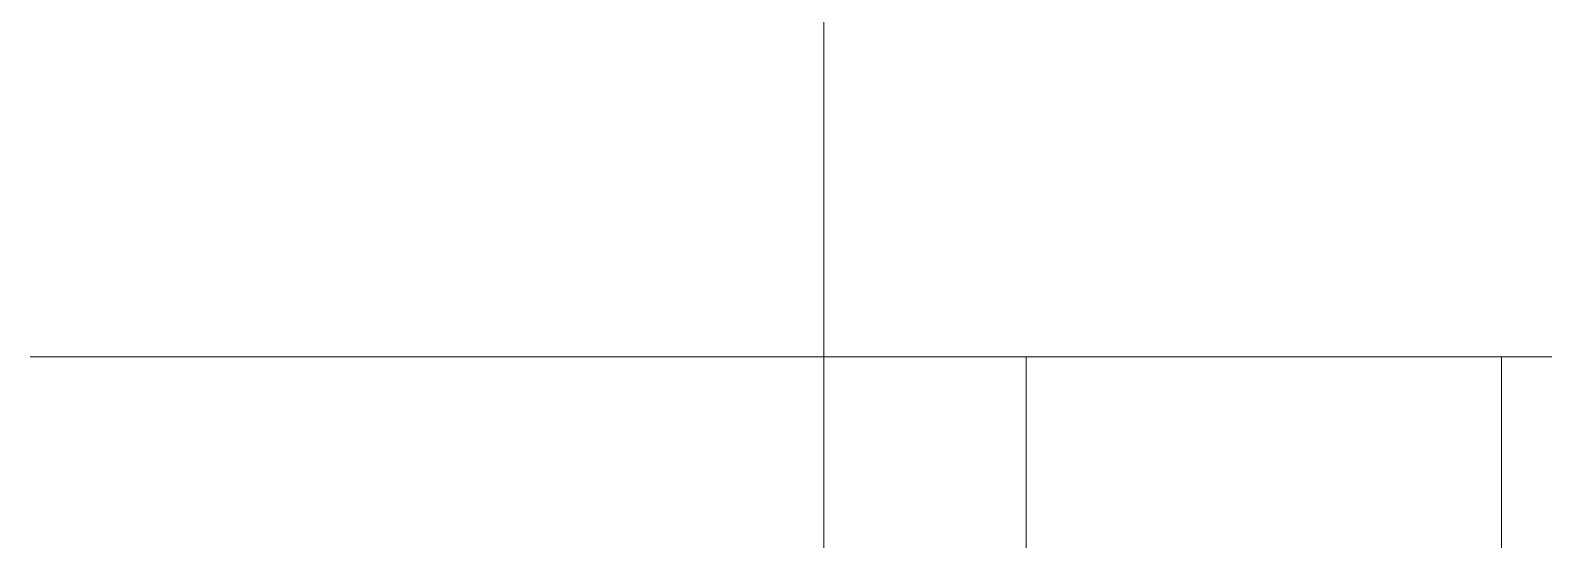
# Model space of a CAD drawing. Header units: millimetres. Extents: x -8624 to 200664, y -8553 to 29000.
# Drawn here: x 147636 to 150629, y 1697 to 2704 of the extents above; entities that cross this region are included whole.
import ezdxf

# ---------------------------------------------------------------- set-up
doc = ezdxf.new("R2010")
doc.units = ezdxf.units.MM
doc.linetypes.add('Осевая', pattern=[15875, 3175, -2381.25, 7937.5, -2381.25])
doc.layers.add('Марки для знаков', color=7, linetype='Continuous', lineweight=9)
doc.layers.add('Оси-2', color=7, linetype='Осевая', lineweight=9)

msp = doc.modelspace()

# ---------------------------------------------------------------- linework, layer by layer
at = {"layer": 'Марки для знаков'}
for p, q in [((151405, 2058.3), (147635.9, 2058.3)), ((150545.3, 2058.3), (147635.9, 2058.3)), ((149605.3, 2058.3), (147635.9, 2058.3)), ((149605.3, 517.4), (149605.3, 2058.3)), ((150545.3, 517.4), (150545.3, 2058.3))]:
    msp.add_line(p, q, dxfattribs=at)
at = {"layer": 'Оси-2'}
msp.add_line((149205.3, 593.7), (149205.3, 18900), dxfattribs=at)

doc.saveas('drawing.dxf')
